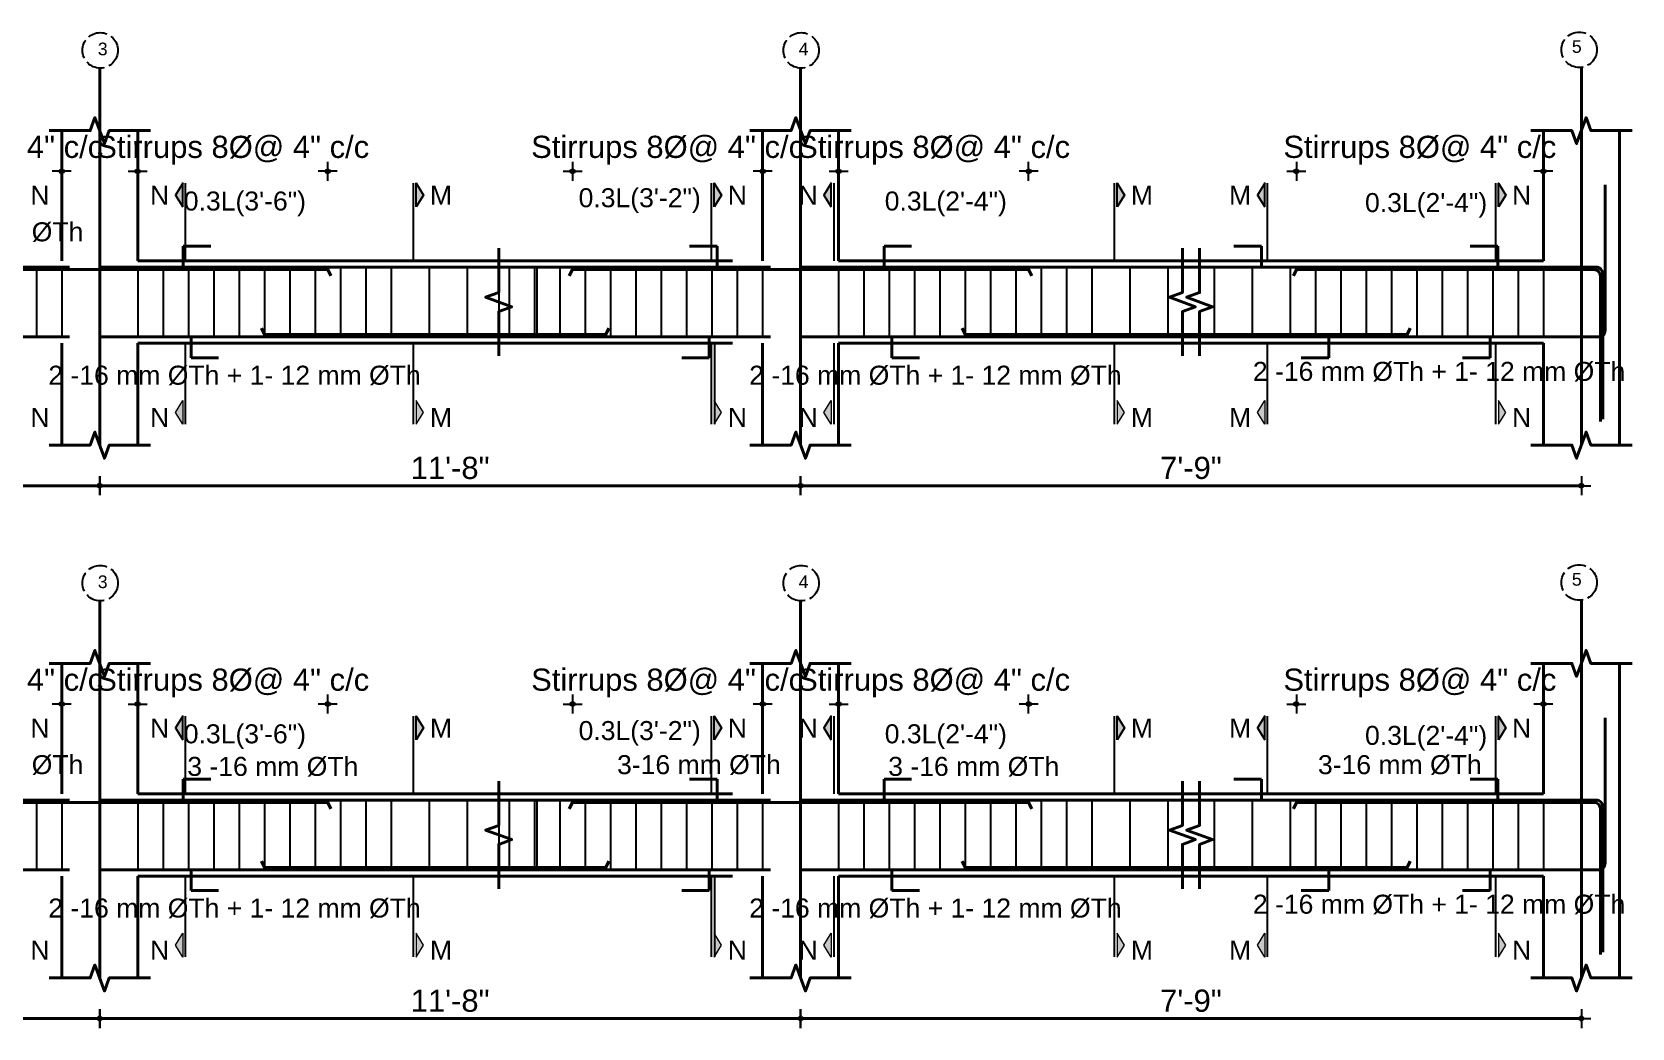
# Model space of a CAD drawing. Header units: inches. Extents: x -4597 to 93300, y -14139 to 5932.
# Drawn here: x 3936 to 4441, y -10337 to -10023 of the extents above; entities that cross this region are included whole.
import ezdxf

# ---------------------------------------------------------------- set-up
doc = ezdxf.new("R2010")
doc.units = ezdxf.units.IN
doc.header["$LTSCALE"] = 0.5
doc.header["$MEASUREMENT"] = 0
doc.header["$PDMODE"] = 66
doc.linetypes.add('ACAD_ISO02W100', pattern=[15, 12, -3])
for name, color, linetype, lineweight in [('BAR', 5, 'Continuous', 40), ('HATCH1', 4, 'ACAD_ISO02W100', 13), ('TEXT', 220, 'Continuous', 9), ('wall', 20, 'Continuous', 40)]:
    doc.layers.add(name, color=color, linetype=linetype, lineweight=lineweight)
doc.layers.add('DIMENSION', color=5, linetype='Continuous')
doc.layers.add('STIRRUP', color=10, linetype='Continuous')
doc.styles.add('1.8', font='times.ttf', dxfattribs={"width": 0.8, "height": 6})
doc.styles.add('style1', font='arial.ttf', dxfattribs={"height": 7})
doc.dimstyles.new('1.4', dxfattribs={"dimscale": 0, "dimtxt": 6, "dimasz": 0.5, "dimexe": 2, "dimexo": 9, "dimgap": 2, "dimtad": 1, "dimdec": 0, "dimlfac": 0.5, "dimzin": 3, "dimdsep": 46, "dimlunit": 4, "dimtxsty": '1.8', "dimblk": 'DIM', "dimcen": 3, "dimdle": 3, "dimse1": 1, "dimse2": 1, "dimclrd": 256, "dimclre": 256, "dimclrt": 7, "dimadec": 1, "dimazin": 2, "dimtfac": 1, "dimtdec": 0, "dimtix": 1, "dimtofl": 0, "dimtmove": 2, "dimatfit": 3, "dimldrblk": 'ARW', "dimfxl": 2, "dimfrac": 2, "dimtolj": 2, "dimtzin": 0, "dimarcsym": 0})

# ---------------------------------------------------------------- blocks, each defined once
blk = doc.blocks.new('DIM')
at = {"layer": 'DIMENSION'}
h = blk.add_hatch(color=256, dxfattribs=at)
h.paths.add_polyline_path([(0, 1.3), (0, 0), (1.3, 0, 0.414214)])
h.paths.add_polyline_path([(1.3, 0), (0, 0), (0, -1.3, 0.414214)])
h.paths.add_polyline_path([(0, 0), (-1.3, 0, 0.414214), (0, -1.3)])
h.paths.add_polyline_path([(0, 1.3, 0.414214), (-1.3, 0), (0, 0)])
for p, q in [((-6, 0), (6, 0)), ((0, 6), (0, -6))]:
    blk.add_line(p, q, dxfattribs=at)
blk.add_circle((0, 0), 1.28, dxfattribs=at)
blk = doc.blocks.new('*D568')
at = {"layer": 'Defpoints', "color": 0, "ltscale": 10, "transparency": 16777216}
for p in [(88218.17, 16330.71), (88438.43, 16330.71), (88218.17, 16317.9)]:
    blk.add_point(p, dxfattribs=at)
at = {"layer": 'DIMENSION', "lineweight": -2, "ltscale": 10, "transparency": 16777216}
blk.add_line((88437.93, 16317.9), (88218.67, 16317.9), dxfattribs=at)
at = {"layer": 'DIMENSION', "lineweight": -2, "ltscale": 10, "transparency": 16777216, "xscale": 0.5, "yscale": 0.5, "zscale": 0.5, "rotation": 180}
blk.add_blockref('DIM', (88218.17, 16317.9), dxfattribs=at)
at = {"layer": 'DIMENSION', "lineweight": -2, "ltscale": 10, "transparency": 16777216, "xscale": 0.5, "yscale": 0.5, "zscale": 0.5}
blk.add_blockref('DIM', (88438.43, 16317.9), dxfattribs=at)
at = {"layer": 'DIMENSION', "color": 7, "ltscale": 10, "transparency": 16777216, "insert": (88328.3, 16323.48), "char_height": 7, "attachment_point": 5, "style": 'style1'}
blk.add_mtext('\\A2;10\'-6"', dxfattribs=at)
blk = doc.blocks.new('ARW')
at = {"layer": 'DIMENSION'}
blk.add_lwpolyline([(10, 0, 0, 6, 0), (0, 0, 0, 0, 0), (10, 0, 0, 0, 0)], format="xyseb", dxfattribs=at)
blk = doc.blocks.new('*D570')
at = {"layer": 'Defpoints', "color": 0, "ltscale": 10, "transparency": 16777216}
for p in [(88816.35, 16417.21), (88894.35, 16405.23), (88816.35, 16400.67)]:
    blk.add_point(p, dxfattribs=at)
at = {"layer": 'DIMENSION', "lineweight": -2, "ltscale": 10, "transparency": 16777216}
for p, q in [((88815.85, 16417.21), (88815.35, 16417.21)), ((88894.85, 16417.21), (88895.35, 16417.21))]:
    blk.add_line(p, q, dxfattribs=at)
at = {"layer": 'DIMENSION', "lineweight": -2, "ltscale": 10, "transparency": 16777216, "xscale": 0.5, "yscale": 0.5, "zscale": 0.5}
blk.add_blockref('DIM', (88816.35, 16417.21), dxfattribs=at)
at = {"layer": 'DIMENSION', "lineweight": -2, "ltscale": 10, "transparency": 16777216, "xscale": 0.5, "yscale": 0.5, "zscale": 0.5, "rotation": 180}
blk.add_blockref('DIM', (88894.35, 16417.21), dxfattribs=at)
at = {"layer": 'DIMENSION', "color": 7, "ltscale": 10, "transparency": 16777216, "insert": (88855.35, 16423.87), "char_height": 7, "attachment_point": 5, "style": 'style1'}
blk.add_mtext('\\A2;Stirrups 8%%C@ 4" c/c', dxfattribs=at)
blk = doc.blocks.new('*D571')
at = {"layer": 'Defpoints', "color": 0, "ltscale": 10, "transparency": 16777216}
for p in [(88438.43, 16330.71), (88659.78, 16330.71), (88438.43, 16317.9)]:
    blk.add_point(p, dxfattribs=at)
at = {"layer": 'DIMENSION', "lineweight": -2, "ltscale": 10, "transparency": 16777216}
blk.add_line((88659.28, 16317.9), (88438.93, 16317.9), dxfattribs=at)
at = {"layer": 'DIMENSION', "lineweight": -2, "ltscale": 10, "transparency": 16777216, "xscale": 0.5, "yscale": 0.5, "zscale": 0.5, "rotation": 180}
blk.add_blockref('DIM', (88438.43, 16317.9), dxfattribs=at)
at = {"layer": 'DIMENSION', "lineweight": -2, "ltscale": 10, "transparency": 16777216, "xscale": 0.5, "yscale": 0.5, "zscale": 0.5}
blk.add_blockref('DIM', (88659.78, 16317.9), dxfattribs=at)
at = {"layer": 'DIMENSION', "color": 7, "ltscale": 10, "transparency": 16777216, "insert": (88549.1, 16323.48), "char_height": 7, "attachment_point": 5, "style": 'style1'}
blk.add_mtext('\\A2;11\'-8"', dxfattribs=at)
blk = doc.blocks.new('*D573')
at = {"layer": 'Defpoints', "color": 0, "ltscale": 10, "transparency": 16777216}
for p in [(88426.43, 16417.21), (88426.43, 16403.67), (88366.43, 16386.15)]:
    blk.add_point(p, dxfattribs=at)
at = {"layer": 'DIMENSION', "lineweight": -2, "ltscale": 10, "transparency": 16777216}
for p, q in [((88365.93, 16417.21), (88365.43, 16417.21)), ((88426.93, 16417.21), (88427.43, 16417.21))]:
    blk.add_line(p, q, dxfattribs=at)
at = {"layer": 'DIMENSION', "lineweight": -2, "ltscale": 10, "transparency": 16777216, "xscale": 0.5, "yscale": 0.5, "zscale": 0.5}
blk.add_blockref('DIM', (88366.43, 16417.21), dxfattribs=at)
at = {"layer": 'DIMENSION', "lineweight": -2, "ltscale": 10, "transparency": 16777216, "xscale": 0.5, "yscale": 0.5, "zscale": 0.5, "rotation": 180}
blk.add_blockref('DIM', (88426.43, 16417.21), dxfattribs=at)
at = {"layer": 'DIMENSION', "color": 7, "ltscale": 10, "transparency": 16777216, "insert": (88396.43, 16423.87), "char_height": 7, "attachment_point": 5, "style": 'style1'}
blk.add_mtext('\\A2;Stirrups 8%%C@ 4" c/c', dxfattribs=at)
blk = doc.blocks.new('*D574')
at = {"layer": 'Defpoints', "color": 0, "ltscale": 10, "transparency": 16777216}
for p in [(88450.43, 16417.21), (88450.43, 16403.67), (88510.43, 16386.15)]:
    blk.add_point(p, dxfattribs=at)
at = {"layer": 'DIMENSION', "lineweight": -2, "ltscale": 10, "transparency": 16777216}
for p, q in [((88449.93, 16417.21), (88449.43, 16417.21)), ((88510.93, 16417.21), (88511.43, 16417.21))]:
    blk.add_line(p, q, dxfattribs=at)
at = {"layer": 'DIMENSION', "lineweight": -2, "ltscale": 10, "transparency": 16777216, "xscale": 0.5, "yscale": 0.5, "zscale": 0.5}
blk.add_blockref('DIM', (88450.43, 16417.21), dxfattribs=at)
at = {"layer": 'DIMENSION', "lineweight": -2, "ltscale": 10, "transparency": 16777216, "xscale": 0.5, "yscale": 0.5, "zscale": 0.5, "rotation": 180}
blk.add_blockref('DIM', (88510.43, 16417.21), dxfattribs=at)
at = {"layer": 'DIMENSION', "color": 7, "ltscale": 10, "transparency": 16777216, "insert": (88480.43, 16423.87), "char_height": 7, "attachment_point": 5, "style": 'style1'}
blk.add_mtext('\\A2;Stirrups 8%%C@ 4" c/c', dxfattribs=at)
blk = doc.blocks.new('*D575')
at = {"layer": 'Defpoints', "color": 0, "ltscale": 10, "transparency": 16777216}
for p in [(88647.78, 16417.21), (88647.78, 16403.67), (88587.78, 16386.15)]:
    blk.add_point(p, dxfattribs=at)
at = {"layer": 'DIMENSION', "lineweight": -2, "ltscale": 10, "transparency": 16777216}
for p, q in [((88587.28, 16417.21), (88586.78, 16417.21)), ((88648.28, 16417.21), (88648.78, 16417.21))]:
    blk.add_line(p, q, dxfattribs=at)
at = {"layer": 'DIMENSION', "lineweight": -2, "ltscale": 10, "transparency": 16777216, "xscale": 0.5, "yscale": 0.5, "zscale": 0.5}
blk.add_blockref('DIM', (88587.78, 16417.21), dxfattribs=at)
at = {"layer": 'DIMENSION', "lineweight": -2, "ltscale": 10, "transparency": 16777216, "xscale": 0.5, "yscale": 0.5, "zscale": 0.5, "rotation": 180}
blk.add_blockref('DIM', (88647.78, 16417.21), dxfattribs=at)
at = {"layer": 'DIMENSION', "color": 7, "ltscale": 10, "transparency": 16777216, "insert": (88617.78, 16423.87), "char_height": 7, "attachment_point": 5, "style": 'style1'}
blk.add_mtext('\\A2;Stirrups 8%%C@ 4" c/c', dxfattribs=at)
blk = doc.blocks.new('*D576')
at = {"layer": 'Defpoints', "color": 0, "ltscale": 10, "transparency": 16777216}
for p in [(88671.78, 16417.21), (88671.78, 16403.67), (88731.78, 16386.15)]:
    blk.add_point(p, dxfattribs=at)
at = {"layer": 'DIMENSION', "lineweight": -2, "ltscale": 10, "transparency": 16777216}
for p, q in [((88671.28, 16417.21), (88670.78, 16417.21)), ((88732.28, 16417.21), (88732.78, 16417.21))]:
    blk.add_line(p, q, dxfattribs=at)
at = {"layer": 'DIMENSION', "lineweight": -2, "ltscale": 10, "transparency": 16777216, "xscale": 0.5, "yscale": 0.5, "zscale": 0.5}
blk.add_blockref('DIM', (88671.78, 16417.21), dxfattribs=at)
at = {"layer": 'DIMENSION', "lineweight": -2, "ltscale": 10, "transparency": 16777216, "xscale": 0.5, "yscale": 0.5, "zscale": 0.5, "rotation": 180}
blk.add_blockref('DIM', (88731.78, 16417.21), dxfattribs=at)
at = {"layer": 'DIMENSION', "color": 7, "ltscale": 10, "transparency": 16777216, "insert": (88701.78, 16423.87), "char_height": 7, "attachment_point": 5, "style": 'style1'}
blk.add_mtext('\\A2;Stirrups 8%%C@ 4" c/c', dxfattribs=at)
blk = doc.blocks.new('*D577')
at = {"layer": 'Defpoints', "color": 0, "ltscale": 10, "transparency": 16777216}
for p in [(88659.78, 16330.71), (88906.35, 16330.71), (88659.78, 16317.9)]:
    blk.add_point(p, dxfattribs=at)
at = {"layer": 'DIMENSION', "lineweight": -2, "ltscale": 10, "transparency": 16777216}
blk.add_line((88905.85, 16317.9), (88660.28, 16317.9), dxfattribs=at)
at = {"layer": 'DIMENSION', "lineweight": -2, "ltscale": 10, "transparency": 16777216, "xscale": 0.5, "yscale": 0.5, "zscale": 0.5, "rotation": 180}
blk.add_blockref('DIM', (88659.78, 16317.9), dxfattribs=at)
at = {"layer": 'DIMENSION', "lineweight": -2, "ltscale": 10, "transparency": 16777216, "xscale": 0.5, "yscale": 0.5, "zscale": 0.5}
blk.add_blockref('DIM', (88906.35, 16317.9), dxfattribs=at)
at = {"layer": 'DIMENSION', "color": 7, "ltscale": 10, "transparency": 16777216, "insert": (88783.06, 16323.48), "char_height": 7, "attachment_point": 5, "style": 'style1'}
blk.add_mtext('\\A2;7\'-9"', dxfattribs=at)
blk = doc.blocks.new('*D596')
at = {"layer": 'Defpoints', "color": 0, "ltscale": 10, "transparency": 16777216}
for p in [(88218.17, 16499.01), (88438.43, 16499.01), (88218.17, 16486.19)]:
    blk.add_point(p, dxfattribs=at)
at = {"layer": 'DIMENSION', "lineweight": -2, "ltscale": 10, "transparency": 16777216}
blk.add_line((88437.93, 16486.19), (88218.67, 16486.19), dxfattribs=at)
at = {"layer": 'DIMENSION', "lineweight": -2, "ltscale": 10, "transparency": 16777216, "xscale": 0.5, "yscale": 0.5, "zscale": 0.5, "rotation": 180}
blk.add_blockref('DIM', (88218.17, 16486.19), dxfattribs=at)
at = {"layer": 'DIMENSION', "lineweight": -2, "ltscale": 10, "transparency": 16777216, "xscale": 0.5, "yscale": 0.5, "zscale": 0.5}
blk.add_blockref('DIM', (88438.43, 16486.19), dxfattribs=at)
at = {"layer": 'DIMENSION', "color": 7, "ltscale": 10, "transparency": 16777216, "insert": (88328.3, 16491.77), "char_height": 7, "attachment_point": 5, "style": 'style1'}
blk.add_mtext('\\A2;10\'-6"', dxfattribs=at)
blk = doc.blocks.new('*D598')
at = {"layer": 'Defpoints', "color": 0, "ltscale": 10, "transparency": 16777216}
for p in [(88816.35, 16585.5), (88816.35, 16568.96), (88894.35, 16573.53)]:
    blk.add_point(p, dxfattribs=at)
at = {"layer": 'DIMENSION', "lineweight": -2, "ltscale": 10, "transparency": 16777216}
for p, q in [((88815.85, 16585.5), (88815.35, 16585.5)), ((88894.85, 16585.5), (88895.35, 16585.5))]:
    blk.add_line(p, q, dxfattribs=at)
at = {"layer": 'DIMENSION', "lineweight": -2, "ltscale": 10, "transparency": 16777216, "xscale": 0.5, "yscale": 0.5, "zscale": 0.5}
blk.add_blockref('DIM', (88816.35, 16585.5), dxfattribs=at)
at = {"layer": 'DIMENSION', "lineweight": -2, "ltscale": 10, "transparency": 16777216, "xscale": 0.5, "yscale": 0.5, "zscale": 0.5, "rotation": 180}
blk.add_blockref('DIM', (88894.35, 16585.5), dxfattribs=at)
at = {"layer": 'DIMENSION', "color": 7, "ltscale": 10, "transparency": 16777216, "insert": (88855.35, 16592.16), "char_height": 7, "attachment_point": 5, "style": 'style1'}
blk.add_mtext('\\A2;Stirrups 8%%C@ 4" c/c', dxfattribs=at)
blk = doc.blocks.new('*D599')
at = {"layer": 'Defpoints', "color": 0, "ltscale": 10, "transparency": 16777216}
for p in [(88438.43, 16499.01), (88659.78, 16499.01), (88438.43, 16486.19)]:
    blk.add_point(p, dxfattribs=at)
at = {"layer": 'DIMENSION', "lineweight": -2, "ltscale": 10, "transparency": 16777216}
blk.add_line((88659.28, 16486.19), (88438.93, 16486.19), dxfattribs=at)
at = {"layer": 'DIMENSION', "lineweight": -2, "ltscale": 10, "transparency": 16777216, "xscale": 0.5, "yscale": 0.5, "zscale": 0.5, "rotation": 180}
blk.add_blockref('DIM', (88438.43, 16486.19), dxfattribs=at)
at = {"layer": 'DIMENSION', "lineweight": -2, "ltscale": 10, "transparency": 16777216, "xscale": 0.5, "yscale": 0.5, "zscale": 0.5}
blk.add_blockref('DIM', (88659.78, 16486.19), dxfattribs=at)
at = {"layer": 'DIMENSION', "color": 7, "ltscale": 10, "transparency": 16777216, "insert": (88549.1, 16491.77), "char_height": 7, "attachment_point": 5, "style": 'style1'}
blk.add_mtext('\\A2;11\'-8"', dxfattribs=at)
blk = doc.blocks.new('*D601')
at = {"layer": 'Defpoints', "color": 0, "ltscale": 10, "transparency": 16777216}
for p in [(88426.43, 16585.5), (88426.43, 16571.96), (88366.43, 16554.45)]:
    blk.add_point(p, dxfattribs=at)
at = {"layer": 'DIMENSION', "lineweight": -2, "ltscale": 10, "transparency": 16777216}
for p, q in [((88365.93, 16585.5), (88365.43, 16585.5)), ((88426.93, 16585.5), (88427.43, 16585.5))]:
    blk.add_line(p, q, dxfattribs=at)
at = {"layer": 'DIMENSION', "lineweight": -2, "ltscale": 10, "transparency": 16777216, "xscale": 0.5, "yscale": 0.5, "zscale": 0.5}
blk.add_blockref('DIM', (88366.43, 16585.5), dxfattribs=at)
at = {"layer": 'DIMENSION', "lineweight": -2, "ltscale": 10, "transparency": 16777216, "xscale": 0.5, "yscale": 0.5, "zscale": 0.5, "rotation": 180}
blk.add_blockref('DIM', (88426.43, 16585.5), dxfattribs=at)
at = {"layer": 'DIMENSION', "color": 7, "ltscale": 10, "transparency": 16777216, "insert": (88396.43, 16592.16), "char_height": 7, "attachment_point": 5, "style": 'style1'}
blk.add_mtext('\\A2;Stirrups 8%%C@ 4" c/c', dxfattribs=at)
blk = doc.blocks.new('*D602')
at = {"layer": 'Defpoints', "color": 0, "ltscale": 10, "transparency": 16777216}
for p in [(88450.43, 16585.5), (88450.43, 16571.96), (88510.43, 16554.45)]:
    blk.add_point(p, dxfattribs=at)
at = {"layer": 'DIMENSION', "lineweight": -2, "ltscale": 10, "transparency": 16777216}
for p, q in [((88449.93, 16585.5), (88449.43, 16585.5)), ((88510.93, 16585.5), (88511.43, 16585.5))]:
    blk.add_line(p, q, dxfattribs=at)
at = {"layer": 'DIMENSION', "lineweight": -2, "ltscale": 10, "transparency": 16777216, "xscale": 0.5, "yscale": 0.5, "zscale": 0.5}
blk.add_blockref('DIM', (88450.43, 16585.5), dxfattribs=at)
at = {"layer": 'DIMENSION', "lineweight": -2, "ltscale": 10, "transparency": 16777216, "xscale": 0.5, "yscale": 0.5, "zscale": 0.5, "rotation": 180}
blk.add_blockref('DIM', (88510.43, 16585.5), dxfattribs=at)
at = {"layer": 'DIMENSION', "color": 7, "ltscale": 10, "transparency": 16777216, "insert": (88480.43, 16592.16), "char_height": 7, "attachment_point": 5, "style": 'style1'}
blk.add_mtext('\\A2;Stirrups 8%%C@ 4" c/c', dxfattribs=at)
blk = doc.blocks.new('*D603')
at = {"layer": 'Defpoints', "color": 0, "ltscale": 10, "transparency": 16777216}
for p in [(88647.78, 16585.5), (88647.78, 16571.96), (88587.78, 16554.45)]:
    blk.add_point(p, dxfattribs=at)
at = {"layer": 'DIMENSION', "lineweight": -2, "ltscale": 10, "transparency": 16777216}
for p, q in [((88587.28, 16585.5), (88586.78, 16585.5)), ((88648.28, 16585.5), (88648.78, 16585.5))]:
    blk.add_line(p, q, dxfattribs=at)
at = {"layer": 'DIMENSION', "lineweight": -2, "ltscale": 10, "transparency": 16777216, "xscale": 0.5, "yscale": 0.5, "zscale": 0.5}
blk.add_blockref('DIM', (88587.78, 16585.5), dxfattribs=at)
at = {"layer": 'DIMENSION', "lineweight": -2, "ltscale": 10, "transparency": 16777216, "xscale": 0.5, "yscale": 0.5, "zscale": 0.5, "rotation": 180}
blk.add_blockref('DIM', (88647.78, 16585.5), dxfattribs=at)
at = {"layer": 'DIMENSION', "color": 7, "ltscale": 10, "transparency": 16777216, "insert": (88617.78, 16592.16), "char_height": 7, "attachment_point": 5, "style": 'style1'}
blk.add_mtext('\\A2;Stirrups 8%%C@ 4" c/c', dxfattribs=at)
blk = doc.blocks.new('*D604')
at = {"layer": 'Defpoints', "color": 0, "ltscale": 10, "transparency": 16777216}
for p in [(88671.78, 16585.5), (88671.78, 16571.96), (88731.78, 16554.45)]:
    blk.add_point(p, dxfattribs=at)
at = {"layer": 'DIMENSION', "lineweight": -2, "ltscale": 10, "transparency": 16777216}
for p, q in [((88671.28, 16585.5), (88670.78, 16585.5)), ((88732.28, 16585.5), (88732.78, 16585.5))]:
    blk.add_line(p, q, dxfattribs=at)
at = {"layer": 'DIMENSION', "lineweight": -2, "ltscale": 10, "transparency": 16777216, "xscale": 0.5, "yscale": 0.5, "zscale": 0.5}
blk.add_blockref('DIM', (88671.78, 16585.5), dxfattribs=at)
at = {"layer": 'DIMENSION', "lineweight": -2, "ltscale": 10, "transparency": 16777216, "xscale": 0.5, "yscale": 0.5, "zscale": 0.5, "rotation": 180}
blk.add_blockref('DIM', (88731.78, 16585.5), dxfattribs=at)
at = {"layer": 'DIMENSION', "color": 7, "ltscale": 10, "transparency": 16777216, "insert": (88701.78, 16592.16), "char_height": 7, "attachment_point": 5, "style": 'style1'}
blk.add_mtext('\\A2;Stirrups 8%%C@ 4" c/c', dxfattribs=at)
blk = doc.blocks.new('*D605')
at = {"layer": 'Defpoints', "color": 0, "ltscale": 10, "transparency": 16777216}
for p in [(88659.78, 16499.01), (88906.35, 16499.01), (88659.78, 16486.19)]:
    blk.add_point(p, dxfattribs=at)
at = {"layer": 'DIMENSION', "lineweight": -2, "ltscale": 10, "transparency": 16777216}
blk.add_line((88905.85, 16486.19), (88660.28, 16486.19), dxfattribs=at)
at = {"layer": 'DIMENSION', "lineweight": -2, "ltscale": 10, "transparency": 16777216, "xscale": 0.5, "yscale": 0.5, "zscale": 0.5, "rotation": 180}
blk.add_blockref('DIM', (88659.78, 16486.19), dxfattribs=at)
at = {"layer": 'DIMENSION', "lineweight": -2, "ltscale": 10, "transparency": 16777216, "xscale": 0.5, "yscale": 0.5, "zscale": 0.5}
blk.add_blockref('DIM', (88906.35, 16486.19), dxfattribs=at)
at = {"layer": 'DIMENSION', "color": 7, "ltscale": 10, "transparency": 16777216, "insert": (88783.06, 16491.77), "char_height": 7, "attachment_point": 5, "style": 'style1'}
blk.add_mtext('\\A2;7\'-9"', dxfattribs=at)
blk = doc.blocks.new('1111111')
at = {"layer": 'TEXT', "ltscale": 10}
for points in [[(88464.63, 16581.74), (88464.63, 16574.24), (88462.32, 16577.99)], [(88538.41, 16581.74), (88538.41, 16574.24), (88540.72, 16577.99)], [(88632.48, 16581.74), (88632.48, 16574.24), (88634.79, 16577.99)], [(88669.47, 16581.74), (88669.47, 16574.24), (88667.16, 16577.99)], [(88759.77, 16581.74), (88759.77, 16574.24), (88762.08, 16577.99)], [(88806.36, 16581.74), (88806.36, 16574.24), (88804.05, 16577.99)], [(88880.15, 16581.74), (88880.15, 16574.24), (88882.46, 16577.99)], [(88464.63, 16505.61), (88464.63, 16513.11), (88462.32, 16509.36)], [(88538.41, 16505.61), (88538.41, 16513.11), (88540.72, 16509.36)], [(88632.48, 16505.61), (88632.48, 16513.11), (88634.79, 16509.36)], [(88669.47, 16505.61), (88669.47, 16513.11), (88667.16, 16509.36)], [(88759.77, 16505.61), (88759.77, 16513.11), (88762.08, 16509.36)], [(88806.36, 16505.61), (88806.36, 16513.11), (88804.05, 16509.36)], [(88880.15, 16505.61), (88880.15, 16513.11), (88882.46, 16509.36)], [(88464.63, 16413.45), (88464.63, 16405.95), (88462.32, 16409.7)], [(88538.41, 16413.45), (88538.41, 16405.95), (88540.72, 16409.7)], [(88632.48, 16413.45), (88632.48, 16405.95), (88634.79, 16409.7)], [(88669.47, 16413.45), (88669.47, 16405.95), (88667.16, 16409.7)], [(88759.77, 16413.45), (88759.77, 16405.95), (88762.08, 16409.7)], [(88806.36, 16413.45), (88806.36, 16405.95), (88804.05, 16409.7)], [(88880.15, 16413.45), (88880.15, 16405.95), (88882.46, 16409.7)], [(88464.63, 16337.31), (88464.63, 16344.81), (88462.32, 16341.06)], [(88538.41, 16337.31), (88538.41, 16344.81), (88540.72, 16341.06)], [(88632.48, 16337.31), (88632.48, 16344.81), (88634.79, 16341.06)], [(88669.47, 16337.31), (88669.47, 16344.81), (88667.16, 16341.06)], [(88759.77, 16337.31), (88759.77, 16344.81), (88762.08, 16341.06)], [(88806.36, 16337.31), (88806.36, 16344.81), (88804.05, 16341.06)], [(88880.15, 16337.31), (88880.15, 16344.81), (88882.46, 16341.06)]]:
    blk.add_hatch(color=256, dxfattribs=at).paths.add_polyline_path(points)
for p, q in [((88438.43, 16598.36), (88438.43, 16618.32)), ((88659.78, 16598.36), (88659.78, 16618.32)), ((88906.35, 16598.36), (88906.35, 16618.32)), ((88438.43, 16598.36), (88438.43, 16499.01)), ((88659.78, 16598.36), (88659.78, 16499.01)), ((88906.35, 16598.36), (88906.35, 16499.01)), ((88438.43, 16499.01), (88438.43, 16518.96)), ((88659.78, 16499.01), (88659.78, 16518.96)), ((88906.35, 16499.01), (88906.35, 16518.96)), ((88438.43, 16430.07), (88438.43, 16450.02)), ((88659.78, 16430.07), (88659.78, 16450.02)), ((88906.35, 16430.07), (88906.35, 16450.02)), ((88438.43, 16430.07), (88438.43, 16330.71)), ((88659.78, 16430.07), (88659.78, 16330.71)), ((88906.35, 16430.07), (88906.35, 16330.71)), ((88438.43, 16330.71), (88438.43, 16350.67)), ((88659.78, 16330.71), (88659.78, 16350.67)), ((88906.35, 16330.71), (88906.35, 16350.67))]:
    blk.add_line(p, q)
at = {"ltscale": 10}
for p, q in [((88426.43, 16557.2), (88426.43, 16598.36)), ((88450.43, 16557.2), (88450.43, 16598.36)), ((88647.78, 16557.2), (88647.78, 16598.36)), ((88671.78, 16557.2), (88671.78, 16598.36)), ((88894.35, 16557.2), (88894.35, 16598.36)), ((88918.35, 16531.2), (88918.35, 16598.36)), ((88564.43, 16557.2), (88450.43, 16557.2)), ((88554.7, 16557.2), (88638.22, 16557.2)), ((88785.78, 16557.2), (88671.78, 16557.2)), ((88894.35, 16557.2), (88780.35, 16557.2)), ((88426.43, 16499.01), (88426.43, 16531.2)), ((88564.43, 16531.2), (88450.43, 16531.2)), ((88450.43, 16499.01), (88450.43, 16531.2)), ((88554.7, 16531.2), (88638.22, 16531.2)), ((88647.78, 16499.01), (88647.78, 16531.2)), ((88785.78, 16531.2), (88671.78, 16531.2)), ((88671.78, 16499.01), (88671.78, 16531.2)), ((88894.35, 16531.2), (88780.35, 16531.2)), ((88894.35, 16499.01), (88894.35, 16531.2)), ((88918.35, 16499.01), (88918.35, 16531.2)), ((88426.43, 16388.9), (88426.43, 16430.07)), ((88450.43, 16388.9), (88450.43, 16430.07)), ((88647.78, 16388.9), (88647.78, 16430.07)), ((88671.78, 16388.9), (88671.78, 16430.07)), ((88894.35, 16388.9), (88894.35, 16430.07)), ((88918.35, 16362.9), (88918.35, 16430.07)), ((88564.43, 16388.9), (88450.43, 16388.9)), ((88554.7, 16388.9), (88638.22, 16388.9)), ((88785.78, 16388.9), (88671.78, 16388.9)), ((88894.35, 16388.9), (88780.35, 16388.9)), ((88426.43, 16330.71), (88426.43, 16362.9)), ((88564.43, 16362.9), (88450.43, 16362.9)), ((88450.43, 16330.71), (88450.43, 16362.9)), ((88554.7, 16362.9), (88638.22, 16362.9)), ((88647.78, 16330.71), (88647.78, 16362.9)), ((88785.78, 16362.9), (88671.78, 16362.9)), ((88671.78, 16330.71), (88671.78, 16362.9)), ((88894.35, 16362.9), (88780.35, 16362.9)), ((88894.35, 16330.71), (88894.35, 16362.9)), ((88918.35, 16330.71), (88918.35, 16362.9))]:
    blk.add_line(p, q, dxfattribs=at)
at = {"linetype": 'Continuous', "ltscale": 10}
for points in [[(88454.43, 16598.36), (88441.43, 16598.36), (88439.93, 16594.24), (88436.93, 16602.48), (88435.43, 16598.36), (88422.43, 16598.36)], [(88675.78, 16598.36), (88662.78, 16598.36), (88661.28, 16594.24), (88658.28, 16602.48), (88656.78, 16598.36), (88643.78, 16598.36)], [(88890.35, 16598.36), (88903.35, 16598.36), (88904.85, 16594.24), (88907.85, 16602.48), (88909.35, 16598.36), (88922.35, 16598.36)], [(88564.43, 16561.2), (88564.43, 16547.2), (88560.3, 16545.7), (88568.55, 16542.7), (88564.43, 16541.2), (88564.43, 16527.2)], [(88780.35, 16561.2), (88780.35, 16547.2), (88776.23, 16545.7), (88784.47, 16542.7), (88780.35, 16541.2), (88780.35, 16527.2)], [(88785.78, 16561.2), (88785.78, 16547.2), (88781.66, 16545.7), (88789.9, 16542.7), (88785.78, 16541.2), (88785.78, 16527.2)], [(88454.43, 16499.01), (88441.43, 16499.01), (88439.93, 16494.88), (88436.93, 16503.13), (88435.43, 16499.01), (88422.43, 16499.01)], [(88675.78, 16499.01), (88662.78, 16499.01), (88661.28, 16494.88), (88658.28, 16503.13), (88656.78, 16499.01), (88643.78, 16499.01)], [(88890.35, 16499.01), (88903.35, 16499.01), (88904.85, 16494.88), (88907.85, 16503.13), (88909.35, 16499.01), (88922.35, 16499.01)], [(88454.43, 16430.07), (88441.43, 16430.07), (88439.93, 16425.95), (88436.93, 16434.19), (88435.43, 16430.07), (88422.43, 16430.07)], [(88675.78, 16430.07), (88662.78, 16430.07), (88661.28, 16425.95), (88658.28, 16434.19), (88656.78, 16430.07), (88643.78, 16430.07)], [(88890.35, 16430.07), (88903.35, 16430.07), (88904.85, 16425.95), (88907.85, 16434.19), (88909.35, 16430.07), (88922.35, 16430.07)], [(88564.43, 16392.9), (88564.43, 16378.9), (88560.3, 16377.4), (88568.55, 16374.4), (88564.43, 16372.9), (88564.43, 16358.9)], [(88780.35, 16392.9), (88780.35, 16378.9), (88776.23, 16377.4), (88784.47, 16374.4), (88780.35, 16372.9), (88780.35, 16358.9)], [(88785.78, 16392.9), (88785.78, 16378.9), (88781.66, 16377.4), (88789.9, 16374.4), (88785.78, 16372.9), (88785.78, 16358.9)], [(88454.43, 16330.71), (88441.43, 16330.71), (88439.93, 16326.59), (88436.93, 16334.83), (88435.43, 16330.71), (88422.43, 16330.71)], [(88675.78, 16330.71), (88662.78, 16330.71), (88661.28, 16326.59), (88658.28, 16334.83), (88656.78, 16330.71), (88643.78, 16330.71)], [(88890.35, 16330.71), (88903.35, 16330.71), (88904.85, 16326.59), (88907.85, 16334.83), (88909.35, 16330.71), (88922.35, 16330.71)]]:
    blk.add_lwpolyline(points, dxfattribs=at)
at = {"layer": 'BAR', "ltscale": 10}
for p, q in [((88428.87, 16555.2), (88333.34, 16555.2)), ((88438.43, 16555.2), (88564.43, 16555.2)), ((88650.22, 16555.2), (88554.7, 16555.2)), ((88659.78, 16555.2), (88785.78, 16555.2)), ((88428.87, 16533.2), (88333.34, 16533.2)), ((88438.43, 16533.2), (88564.43, 16533.2)), ((88650.22, 16533.2), (88554.7, 16533.2)), ((88659.78, 16533.2), (88785.78, 16533.2)), ((88428.87, 16386.9), (88333.34, 16386.9)), ((88438.43, 16386.9), (88564.43, 16386.9)), ((88650.22, 16386.9), (88554.7, 16386.9)), ((88659.78, 16386.9), (88785.78, 16386.9)), ((88428.87, 16364.9), (88333.34, 16364.9)), ((88438.43, 16364.9), (88564.43, 16364.9)), ((88650.22, 16364.9), (88554.7, 16364.9)), ((88659.78, 16364.9), (88785.78, 16364.9))]:
    blk.add_line(p, q, dxfattribs=at)
for points in [[(88894.35, 16533.2), (88911.83, 16533.2, 0.414214), (88913.85, 16535.21), (88913.85, 16581.2)], [(88913.1, 16507.2), (88913.1, 16553.18, 0.414214), (88911.08, 16555.2), (88894.35, 16555.2)], [(88912.35, 16506.45), (88912.35, 16552.43, 0.414214), (88910.33, 16554.45), (88894.35, 16554.45)], [(88894.35, 16364.9), (88911.83, 16364.9, 0.414214), (88913.85, 16366.92), (88913.85, 16412.9)], [(88913.1, 16338.9), (88913.1, 16384.89, 0.414214), (88911.08, 16386.9), (88894.35, 16386.9)], [(88912.35, 16338.15), (88912.35, 16384.14, 0.414214), (88910.33, 16386.15), (88894.35, 16386.15)]]:
    blk.add_lwpolyline(points, format="xyb", dxfattribs=at)
for points in [[(88365.38, 16552.45), (88366.43, 16554.45), (88438.43, 16554.45)], [(88511.47, 16552.45), (88510.43, 16554.45), (88438.43, 16554.45)], [(88586.73, 16552.45), (88587.78, 16554.45), (88659.78, 16554.45)], [(88732.82, 16552.45), (88731.78, 16554.45), (88659.78, 16554.45)], [(88906.35, 16555.2), (88780.35, 16555.2)], [(88906.35, 16554.45), (88816.35, 16554.45), (88815.39, 16552.45)], [(88489.47, 16535.95), (88490.43, 16533.95), (88564.43, 16533.95)], [(88599.18, 16535.95), (88598.22, 16533.95), (88554.7, 16533.95)], [(88710.82, 16535.95), (88711.78, 16533.95), (88785.78, 16533.95)], [(88852.3, 16535.95), (88851.35, 16533.95), (88780.35, 16533.95)], [(88780.35, 16533.2), (88906.35, 16533.2)], [(88365.38, 16384.15), (88366.43, 16386.15), (88438.43, 16386.15)], [(88511.47, 16384.15), (88510.43, 16386.15), (88438.43, 16386.15)], [(88586.73, 16384.15), (88587.78, 16386.15), (88659.78, 16386.15)], [(88732.82, 16384.15), (88731.78, 16386.15), (88659.78, 16386.15)], [(88906.35, 16386.9), (88780.35, 16386.9)], [(88906.35, 16386.15), (88816.35, 16386.15), (88815.39, 16384.15)], [(88489.47, 16367.65), (88490.43, 16365.65), (88564.43, 16365.65)], [(88599.18, 16367.65), (88598.22, 16365.65), (88554.7, 16365.65)], [(88710.82, 16367.65), (88711.78, 16365.65), (88785.78, 16365.65)], [(88852.3, 16367.65), (88851.35, 16365.65), (88780.35, 16365.65)], [(88780.35, 16364.9), (88906.35, 16364.9)]]:
    blk.add_lwpolyline(points, dxfattribs=at)
at = {"layer": 'DIMENSION', "ltscale": 10}
for p, q in [((88465.48, 16557.2), (88465.48, 16581.7)), ((88537.56, 16557.2), (88537.56, 16581.7)), ((88631.63, 16557.2), (88631.63, 16581.7)), ((88670.33, 16557.2), (88670.33, 16581.7)), ((88758.91, 16557.2), (88758.91, 16581.7)), ((88807.21, 16557.2), (88807.21, 16581.7)), ((88879.29, 16557.2), (88879.29, 16581.7)), ((88465.48, 16505.65), (88465.48, 16531.2)), ((88537.56, 16505.65), (88537.56, 16531.2)), ((88631.63, 16505.65), (88631.63, 16531.2)), ((88632.72, 16505.65), (88632.72, 16531.2)), ((88670.33, 16505.65), (88670.33, 16531.2)), ((88758.91, 16505.65), (88758.91, 16531.2)), ((88807.21, 16505.65), (88807.21, 16531.2)), ((88879.29, 16505.65), (88879.29, 16531.2)), ((88465.48, 16388.9), (88465.48, 16413.4)), ((88537.56, 16388.9), (88537.56, 16413.4)), ((88631.63, 16388.9), (88631.63, 16413.4)), ((88670.33, 16388.9), (88670.33, 16413.4)), ((88758.91, 16388.9), (88758.91, 16413.4)), ((88807.21, 16388.9), (88807.21, 16413.4)), ((88879.29, 16388.9), (88879.29, 16413.4)), ((88465.48, 16337.36), (88465.48, 16362.9)), ((88537.56, 16337.36), (88537.56, 16362.9)), ((88631.63, 16337.36), (88631.63, 16362.9)), ((88632.72, 16337.36), (88632.72, 16362.9)), ((88670.33, 16337.36), (88670.33, 16362.9)), ((88758.91, 16337.36), (88758.91, 16362.9)), ((88807.21, 16337.36), (88807.21, 16362.9)), ((88879.29, 16337.36), (88879.29, 16362.9))]:
    blk.add_line(p, q, dxfattribs=at)
for points in [[(88464.63, 16574.24), (88464.63, 16581.74), (88462.32, 16577.99), (88464.63, 16574.24)], [(88538.41, 16574.24), (88538.41, 16581.74), (88540.72, 16577.99), (88538.41, 16574.24)], [(88632.48, 16574.24), (88632.48, 16581.74), (88634.79, 16577.99), (88632.48, 16574.24)], [(88669.47, 16574.24), (88669.47, 16581.74), (88667.16, 16577.99), (88669.47, 16574.24)], [(88759.77, 16574.24), (88759.77, 16581.74), (88762.08, 16577.99), (88759.77, 16574.24)], [(88806.36, 16574.24), (88806.36, 16581.74), (88804.05, 16577.99), (88806.36, 16574.24)], [(88880.15, 16574.24), (88880.15, 16581.74), (88882.46, 16577.99), (88880.15, 16574.24)], [(88464.63, 16405.95), (88464.63, 16413.45), (88462.32, 16409.7), (88464.63, 16405.95)], [(88538.41, 16405.95), (88538.41, 16413.45), (88540.72, 16409.7), (88538.41, 16405.95)], [(88632.48, 16405.95), (88632.48, 16413.45), (88634.79, 16409.7), (88632.48, 16405.95)], [(88669.47, 16405.95), (88669.47, 16413.45), (88667.16, 16409.7), (88669.47, 16405.95)], [(88759.77, 16405.95), (88759.77, 16413.45), (88762.08, 16409.7), (88759.77, 16405.95)], [(88806.36, 16405.95), (88806.36, 16413.45), (88804.05, 16409.7), (88806.36, 16405.95)], [(88880.15, 16405.95), (88880.15, 16413.45), (88882.46, 16409.7), (88880.15, 16405.95)]]:
    blk.add_lwpolyline(points, dxfattribs=at)
at = {"layer": 'HATCH1', "lineweight": 25}
for centre in [(88438.59, 16623.69), (88659.94, 16623.69), (88905.66, 16623.89), (88438.59, 16455.4), (88659.94, 16455.4), (88905.66, 16455.6)]:
    blk.add_circle(centre, 5.6, dxfattribs=at)
at = {"layer": 'STIRRUP'}
for p, q in [((88418.43, 16555.6), (88418.43, 16532.8)), ((88426.43, 16555.6), (88426.43, 16532.8)), ((88450.43, 16555.6), (88450.43, 16532.8)), ((88458.43, 16555.6), (88458.43, 16532.8)), ((88466.43, 16555.6), (88466.43, 16532.8)), ((88474.43, 16555.6), (88474.43, 16532.8)), ((88482.43, 16555.6), (88482.43, 16532.8)), ((88490.43, 16555.6), (88490.43, 16532.8)), ((88498.43, 16555.6), (88498.43, 16532.8)), ((88506.43, 16555.6), (88506.43, 16532.8)), ((88514.43, 16555.6), (88514.43, 16532.8)), ((88522.43, 16555.6), (88522.43, 16532.8)), ((88530.43, 16555.6), (88530.43, 16532.8)), ((88542.43, 16555.6), (88542.43, 16532.8)), ((88554.43, 16555.6), (88554.43, 16532.8)), ((88564.43, 16555.6), (88564.43, 16532.8)), ((88567.78, 16555.6), (88567.78, 16532.8)), ((88575.78, 16555.6), (88575.78, 16532.8)), ((88576.43, 16555.6), (88576.43, 16532.8)), ((88583.78, 16555.6), (88583.78, 16532.8)), ((88591.78, 16555.6), (88591.78, 16532.8)), ((88599.78, 16555.6), (88599.78, 16532.8)), ((88607.78, 16555.6), (88607.78, 16532.8)), ((88615.78, 16555.6), (88615.78, 16532.8)), ((88623.78, 16555.6), (88623.78, 16532.8)), ((88631.78, 16555.6), (88631.78, 16532.8)), ((88639.78, 16555.6), (88639.78, 16532.8)), ((88647.78, 16555.6), (88647.78, 16532.8)), ((88671.78, 16555.6), (88671.78, 16532.8)), ((88679.78, 16555.6), (88679.78, 16532.8)), ((88687.78, 16555.6), (88687.78, 16532.8)), ((88695.78, 16555.6), (88695.78, 16532.8)), ((88703.78, 16555.6), (88703.78, 16532.8)), ((88711.78, 16555.6), (88711.78, 16532.8)), ((88719.78, 16555.6), (88719.78, 16532.8)), ((88727.78, 16555.6), (88727.78, 16532.8)), ((88735.78, 16555.6), (88735.78, 16532.8)), ((88743.78, 16555.6), (88743.78, 16532.8)), ((88751.78, 16555.6), (88751.78, 16532.8)), ((88763.78, 16555.6), (88763.78, 16532.8)), ((88775.78, 16555.6), (88775.78, 16532.8)), ((88790.35, 16555.6), (88790.35, 16532.8)), ((88802.35, 16555.6), (88802.35, 16532.8)), ((88814.35, 16555.6), (88814.35, 16532.8)), ((88822.35, 16555.6), (88822.35, 16532.8)), ((88830.35, 16555.6), (88830.35, 16532.8)), ((88838.35, 16555.6), (88838.35, 16532.8)), ((88846.35, 16555.6), (88846.35, 16532.8)), ((88854.35, 16555.6), (88854.35, 16532.8)), ((88862.35, 16555.6), (88862.35, 16532.8)), ((88870.35, 16555.6), (88870.35, 16532.8)), ((88878.35, 16555.6), (88878.35, 16532.8)), ((88886.35, 16555.6), (88886.35, 16532.8)), ((88894.35, 16555.6), (88894.35, 16532.8)), ((88418.43, 16387.3), (88418.43, 16364.5)), ((88426.43, 16387.3), (88426.43, 16364.5)), ((88450.43, 16387.3), (88450.43, 16364.5)), ((88458.43, 16387.3), (88458.43, 16364.5)), ((88466.43, 16387.3), (88466.43, 16364.5)), ((88474.43, 16387.3), (88474.43, 16364.5)), ((88482.43, 16387.3), (88482.43, 16364.5)), ((88490.43, 16387.3), (88490.43, 16364.5)), ((88498.43, 16387.3), (88498.43, 16364.5)), ((88506.43, 16387.3), (88506.43, 16364.5)), ((88514.43, 16387.3), (88514.43, 16364.5)), ((88522.43, 16387.3), (88522.43, 16364.5)), ((88530.43, 16387.3), (88530.43, 16364.5)), ((88542.43, 16387.3), (88542.43, 16364.5)), ((88554.43, 16387.3), (88554.43, 16364.5)), ((88564.43, 16387.3), (88564.43, 16364.5)), ((88567.78, 16387.3), (88567.78, 16364.5)), ((88575.78, 16387.3), (88575.78, 16364.5)), ((88576.43, 16387.3), (88576.43, 16364.5)), ((88583.78, 16387.3), (88583.78, 16364.5)), ((88591.78, 16387.3), (88591.78, 16364.5)), ((88599.78, 16387.3), (88599.78, 16364.5)), ((88607.78, 16387.3), (88607.78, 16364.5)), ((88615.78, 16387.3), (88615.78, 16364.5)), ((88623.78, 16387.3), (88623.78, 16364.5)), ((88631.78, 16387.3), (88631.78, 16364.5)), ((88639.78, 16387.3), (88639.78, 16364.5)), ((88647.78, 16387.3), (88647.78, 16364.5)), ((88671.78, 16387.3), (88671.78, 16364.5)), ((88679.78, 16387.3), (88679.78, 16364.5)), ((88687.78, 16387.3), (88687.78, 16364.5)), ((88695.78, 16387.3), (88695.78, 16364.5)), ((88703.78, 16387.3), (88703.78, 16364.5)), ((88711.78, 16387.3), (88711.78, 16364.5)), ((88719.78, 16387.3), (88719.78, 16364.5)), ((88727.78, 16387.3), (88727.78, 16364.5)), ((88735.78, 16387.3), (88735.78, 16364.5)), ((88743.78, 16387.3), (88743.78, 16364.5)), ((88751.78, 16387.3), (88751.78, 16364.5)), ((88763.78, 16387.3), (88763.78, 16364.5)), ((88775.78, 16387.3), (88775.78, 16364.5)), ((88790.35, 16387.3), (88790.35, 16364.5)), ((88802.35, 16387.3), (88802.35, 16364.5)), ((88814.35, 16387.3), (88814.35, 16364.5)), ((88822.35, 16387.3), (88822.35, 16364.5)), ((88830.35, 16387.3), (88830.35, 16364.5)), ((88838.35, 16387.3), (88838.35, 16364.5)), ((88846.35, 16387.3), (88846.35, 16364.5)), ((88854.35, 16387.3), (88854.35, 16364.5)), ((88862.35, 16387.3), (88862.35, 16364.5)), ((88870.35, 16387.3), (88870.35, 16364.5)), ((88878.35, 16387.3), (88878.35, 16364.5)), ((88886.35, 16387.3), (88886.35, 16364.5)), ((88894.35, 16387.3), (88894.35, 16364.5))]:
    blk.add_line(p, q, dxfattribs=at)
at = {"layer": 'TEXT', "ltscale": 10}
for points in [[(88464.63, 16513.11), (88464.63, 16505.61), (88462.32, 16509.36), (88464.63, 16513.11)], [(88538.41, 16513.11), (88538.41, 16505.61), (88540.72, 16509.36), (88538.41, 16513.11)], [(88632.48, 16513.11), (88632.48, 16505.61), (88634.79, 16509.36), (88632.48, 16513.11)], [(88669.47, 16513.11), (88669.47, 16505.61), (88667.16, 16509.36), (88669.47, 16513.11)], [(88759.77, 16513.11), (88759.77, 16505.61), (88762.08, 16509.36), (88759.77, 16513.11)], [(88806.36, 16513.11), (88806.36, 16505.61), (88804.05, 16509.36), (88806.36, 16513.11)], [(88880.15, 16513.11), (88880.15, 16505.61), (88882.46, 16509.36), (88880.15, 16513.11)], [(88464.63, 16344.81), (88464.63, 16337.31), (88462.32, 16341.06), (88464.63, 16344.81)], [(88538.41, 16344.81), (88538.41, 16337.31), (88540.72, 16341.06), (88538.41, 16344.81)], [(88632.48, 16344.81), (88632.48, 16337.31), (88634.79, 16341.06), (88632.48, 16344.81)], [(88669.47, 16344.81), (88669.47, 16337.31), (88667.16, 16341.06), (88669.47, 16344.81)], [(88759.77, 16344.81), (88759.77, 16337.31), (88762.08, 16341.06), (88759.77, 16344.81)], [(88806.36, 16344.81), (88806.36, 16337.31), (88804.05, 16341.06), (88806.36, 16344.81)], [(88880.15, 16344.81), (88880.15, 16337.31), (88882.46, 16341.06), (88880.15, 16344.81)]]:
    blk.add_lwpolyline(points, dxfattribs=at)
at = {"layer": 'HATCH1', "lineweight": 25, "style": 'style1'}
for s, p in [('3', (88437.82, 16622.14)), ('4', (88659.17, 16622.14)), ('5', (88903.35, 16622.9)), ('3', (88437.82, 16453.85)), ('4', (88659.17, 16453.85)), ('5', (88903.35, 16454.61))]:
    blk.add_text(s, height=4, dxfattribs=at).set_placement(p)
at = {"layer": 'TEXT', "ltscale": 10, "style": 'style1'}
for s, p in [('N', (88416.53, 16574.91)), ('N', (88454.32, 16574.91)), ('M', (88542.72, 16574.91)), ('N', (88636.78, 16574.91)), ('N', (88659.16, 16574.91)), ('M', (88764.07, 16574.91)), ('M', (88795.09, 16574.91)), ('N', (88884.45, 16574.91)), ('3-16 mm %%CTh', (88381.56, 16563.38)), ('2 -16 mm %%CTh + 1- 12 mm %%CTh', (88422.2, 16518.09)), ('2 -16 mm %%CTh + 1- 12 mm %%CTh', (88643.55, 16518.09)), ('2 -16 mm %%CTh + 1- 12 mm %%CTh', (88802.62, 16519.3)), ('N', (88416.53, 16504.78)), ('N', (88454.32, 16504.78)), ('M', (88542.72, 16504.78)), ('N', (88636.78, 16504.78)), ('N', (88659.16, 16504.78)), ('M', (88764.07, 16504.78)), ('M', (88795.09, 16504.78)), ('N', (88884.45, 16504.78)), ('N', (88416.53, 16406.61)), ('N', (88454.32, 16406.61)), ('M', (88542.72, 16406.61)), ('N', (88636.78, 16406.61)), ('N', (88659.16, 16406.61)), ('M', (88764.07, 16406.61)), ('M', (88795.09, 16406.61)), ('N', (88884.45, 16406.61)), ('3-16 mm %%CTh', (88381.56, 16395.08)), ('3 -16 mm %%CTh ', (88466.09, 16394.53)), ('3-16 mm %%CTh', (88601.82, 16395.08)), ('3 -16 mm %%CTh ', (88687.45, 16394.53)), ('3-16 mm %%CTh', (88823.17, 16395.08)), ('2 -16 mm %%CTh + 1- 12 mm %%CTh', (88802.62, 16351.01)), ('2 -16 mm %%CTh + 1- 12 mm %%CTh', (88422.2, 16349.8)), ('2 -16 mm %%CTh + 1- 12 mm %%CTh', (88643.55, 16349.8)), ('N', (88416.53, 16336.49)), ('N', (88454.32, 16336.49)), ('M', (88542.72, 16336.49)), ('N', (88636.78, 16336.49)), ('N', (88659.16, 16336.49)), ('M', (88764.07, 16336.49)), ('M', (88795.09, 16336.49)), ('N', (88884.45, 16336.49))]:
    blk.add_text(s, height=6, dxfattribs=at).set_placement(p)
at = {"layer": 'TEXT', "style": 'style1'}
for s, p in [('0.3L(3\'-6")', (88464.99, 16573.11)), ('0.3L(3\'-2")', (88589.67, 16574.14)), ('0.3L(2\'-4")', (88686.35, 16573.11)), ('0.3L(2\'-4")', (88838.03, 16572.62)), ('0.3L(3\'-6")', (88464.99, 16404.82)), ('0.3L(3\'-2")', (88589.67, 16405.85)), ('0.3L(2\'-4")', (88686.35, 16404.82)), ('0.3L(2\'-4")', (88838.03, 16404.33))]:
    blk.add_text(s, height=6, dxfattribs=at).set_placement(p)
at = {"layer": 'DIMENSION', "ltscale": 10}
for base, p1, p2, picture, middle in [((88426.43, 16585.5), (88366.43, 16554.45), (88426.43, 16571.96), '*D601', (88396.43, 16592.16)), ((88647.78, 16585.5), (88587.78, 16554.45), (88647.78, 16571.96), '*D603', (88617.78, 16592.16)), ((88426.43, 16417.21), (88366.43, 16386.15), (88426.43, 16403.67), '*D573', (88396.43, 16423.87)), ((88647.78, 16417.21), (88587.78, 16386.15), (88647.78, 16403.67), '*D575', (88617.78, 16423.87))]:
    dim = blk.add_linear_dim(base=base, p1=p1, p2=p2, text='Stirrups 8%%C@ 4" c/c', dimstyle='1.4', override={"dimscale": 1, "dimtxsty": 'style1'}, dxfattribs=at)
    dim.commit()
    dim.dimension.update_dxf_attribs({"geometry": picture, "text_midpoint": middle})
for base, p1, p2, text, picture, middle in [((88450.43, 16585.5), (88510.43, 16554.45), (88450.43, 16571.96), 'Stirrups 8%%C@ 4" c/c', '*D602', (88480.43, 16592.16)), ((88671.78, 16585.5), (88731.78, 16554.45), (88671.78, 16571.96), 'Stirrups 8%%C@ 4" c/c', '*D604', (88701.78, 16592.16)), ((88816.35, 16585.5), (88894.35, 16573.53), (88816.35, 16568.96), 'Stirrups 8%%C@ 4" c/c', '*D598', (88855.35, 16592.16)), ((88218.17, 16486.19), (88438.43, 16499.01), (88218.17, 16499.01), '10\'-6"', '*D596', (88328.3, 16491.77)), ((88438.43, 16486.19), (88659.78, 16499.01), (88438.43, 16499.01), '11\'-8"', '*D599', (88549.1, 16491.77)), ((88659.78, 16486.19), (88906.35, 16499.01), (88659.78, 16499.01), '7\'-9"', '*D605', (88783.06, 16491.77)), ((88450.43, 16417.21), (88510.43, 16386.15), (88450.43, 16403.67), 'Stirrups 8%%C@ 4" c/c', '*D574', (88480.43, 16423.87)), ((88671.78, 16417.21), (88731.78, 16386.15), (88671.78, 16403.67), 'Stirrups 8%%C@ 4" c/c', '*D576', (88701.78, 16423.87)), ((88816.35, 16417.21), (88894.35, 16405.23), (88816.35, 16400.67), 'Stirrups 8%%C@ 4" c/c', '*D570', (88855.35, 16423.87)), ((88218.17, 16317.9), (88438.43, 16330.71), (88218.17, 16330.71), '10\'-6"', '*D568', (88328.3, 16323.48)), ((88438.43, 16317.9), (88659.78, 16330.71), (88438.43, 16330.71), '11\'-8"', '*D571', (88549.1, 16323.48)), ((88659.78, 16317.9), (88906.35, 16330.71), (88659.78, 16330.71), '7\'-9"', '*D577', (88783.06, 16323.48))]:
    dim = blk.add_linear_dim(base=base, p1=p1, p2=p2, angle=180, text=text, dimstyle='1.4', override={"dimscale": 1, "dimtxsty": 'style1'}, dxfattribs=at)
    dim.commit()
    dim.dimension.update_dxf_attribs({"geometry": picture, "text_midpoint": middle})
for points in [[(88464.78, 16555.6), (88464.78, 16561.81), (88473.5, 16561.81)], [(88633.42, 16555.6), (88633.42, 16561.81), (88624.7, 16561.81)], [(88686.13, 16555.6), (88686.13, 16561.81), (88694.85, 16561.81)], [(88805.31, 16555.6), (88805.31, 16561.81), (88796.59, 16561.81)], [(88879.99, 16555.6), (88879.99, 16561.81), (88871.27, 16561.81)], [(88467.26, 16532.8), (88467.26, 16526.59), (88475.98, 16526.59)], [(88630.94, 16532.8), (88630.94, 16526.59), (88622.22, 16526.59)], [(88688.62, 16532.8), (88688.62, 16526.59), (88697.34, 16526.59)], [(88826.58, 16532.8), (88826.58, 16526.59), (88817.86, 16526.59)], [(88877.51, 16532.8), (88877.51, 16526.59), (88868.79, 16526.59)], [(88464.78, 16387.3), (88464.78, 16393.51), (88473.5, 16393.51)], [(88633.42, 16387.3), (88633.42, 16393.51), (88624.7, 16393.51)], [(88686.13, 16387.3), (88686.13, 16393.51), (88694.85, 16393.51)], [(88805.31, 16387.3), (88805.31, 16393.51), (88796.59, 16393.51)], [(88879.99, 16387.3), (88879.99, 16393.51), (88871.27, 16393.51)], [(88467.26, 16364.5), (88467.26, 16358.3), (88475.98, 16358.3)], [(88630.94, 16364.5), (88630.94, 16358.3), (88622.22, 16358.3)], [(88688.62, 16364.5), (88688.62, 16358.3), (88697.34, 16358.3)], [(88826.58, 16364.5), (88826.58, 16358.3), (88817.86, 16358.3)], [(88877.51, 16364.5), (88877.51, 16358.3), (88868.79, 16358.3)]]:
    blk.add_leader(points, dimstyle='1.4', override={"dimscale": 1, "dimtxsty": 'style1'}, dxfattribs=at)

msp = doc.modelspace()

# ---------------------------------------------------------------- block references
at = {"layer": 'wall', "linetype": 'ByBlock'}
msp.add_blockref('1111111', (-84481.17, -26652.04), dxfattribs=at)

doc.saveas('drawing.dxf')
